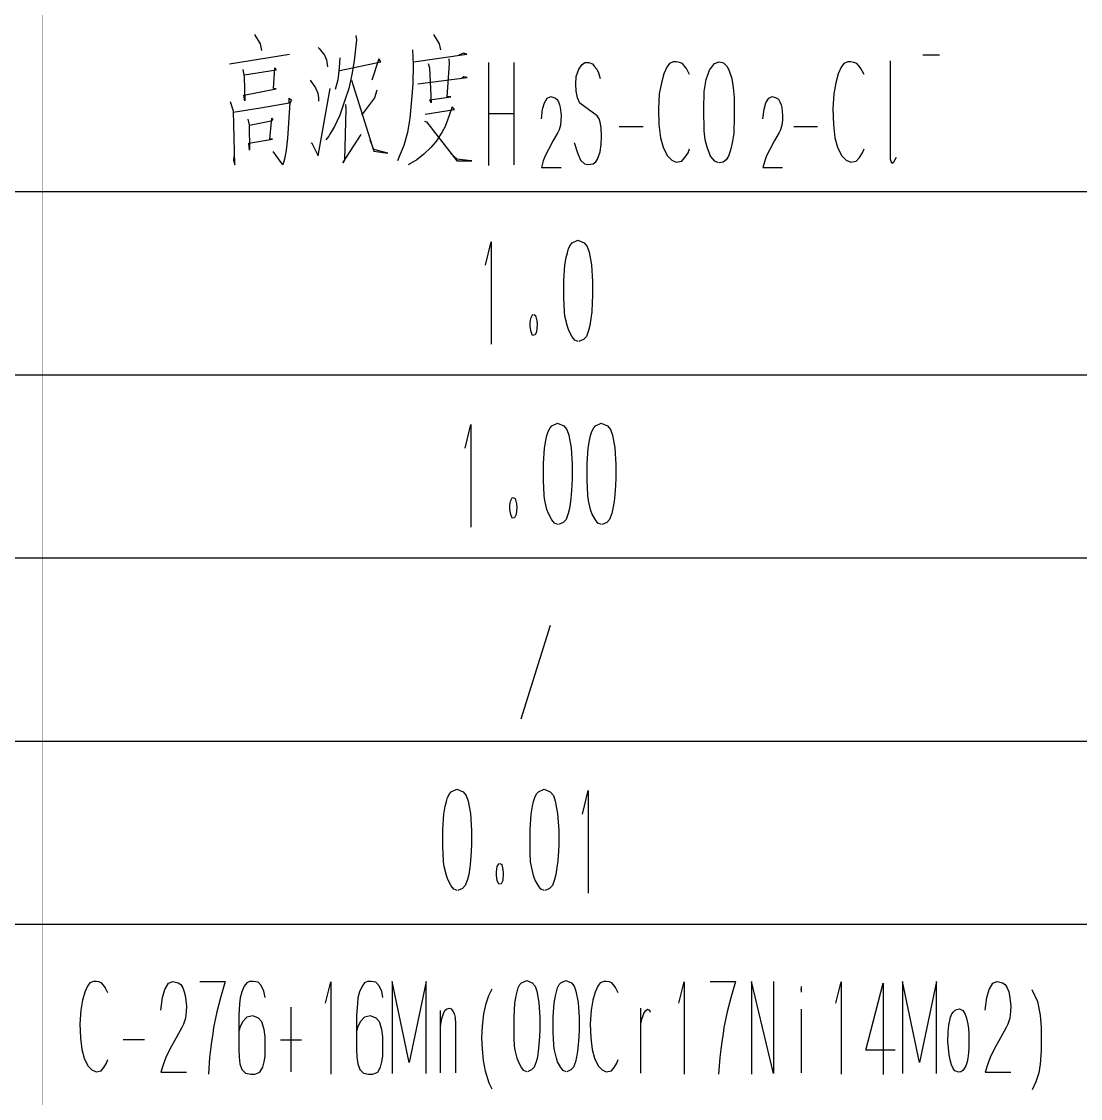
# Model space of a CAD drawing. Extents: x 0 to 2376, y 0 to 3364.
# Drawn here: x 1772.8 to 1934.7, y 2516.1 to 2680.8 of the extents above; entities that cross this region are included whole.
import ezdxf

# ---------------------------------------------------------------- set-up
doc = ezdxf.new("R2010")
doc.units = 0
doc.header["$MEASUREMENT"] = 0
doc.layers.add('6', color=7, linetype='Continuous')
doc.layers.add('8', color=7, linetype='Continuous')

# ---------------------------------------------------------------- blocks, each defined once
blk = doc.blocks.new('BLKENT89')
at = {"layer": '8', "color": 2, "linetype": 'Continuous'}
for p, q in [((1783.78, 2534.05), (1783.24, 2533.83)), ((1784.18, 2534.05), (1783.78, 2534.05)), ((1784.62, 2533.98), (1784.18, 2534.05)), ((1785.02, 2533.83), (1784.62, 2533.98)), ((1795.26, 2533.76), (1795.94, 2534.05)), ((1795.94, 2534.05), (1796.74, 2533.83)), ((1800.06, 2534.05), (1803.94, 2534.05)), ((1803.94, 2534.05), (1803.61, 2532.97)), ((1807.66, 2534.05), (1807.21, 2533.83)), ((1808.25, 2534.05), (1807.66, 2534.05)), ((1808.95, 2533.91), (1808.25, 2534.05)), ((1809.42, 2533.4), (1808.95, 2533.91)), ((1819.28, 2530.74), (1820.08, 2533.98)), ((1820.08, 2533.98), (1820.08, 2519.87)), ((1825.66, 2534.05), (1825.21, 2533.83)), ((1826.25, 2534.05), (1825.66, 2534.05)), ((1826.95, 2533.91), (1826.25, 2534.05)), ((1827.42, 2533.4), (1826.95, 2533.91)), ((1832.06, 2521.67), (1829.47, 2534.05)), ((1829.47, 2534.05), (1829.47, 2519.94)), ((1834.65, 2534.05), (1832.06, 2521.67)), ((1834.65, 2519.94), (1834.65, 2534.05)), ((1849.21, 2533.83), (1850.01, 2534.19)), ((1850.01, 2534.19), (1850.86, 2533.83)), ((1855.21, 2533.83), (1856.01, 2534.19)), ((1856.01, 2534.19), (1856.86, 2533.83)), ((1861.78, 2534.05), (1861.24, 2533.83)), ((1862.18, 2534.05), (1861.78, 2534.05)), ((1862.62, 2533.98), (1862.18, 2534.05)), ((1863.02, 2533.83), (1862.62, 2533.98)), ((1873.28, 2530.74), (1874.08, 2533.98)), ((1874.08, 2533.98), (1874.08, 2519.87)), ((1878.06, 2534.05), (1881.94, 2534.05)), ((1881.94, 2534.05), (1881.61, 2532.97)), ((1887.73, 2519.94), (1884.39, 2534.05)), ((1884.39, 2534.05), (1884.39, 2519.87)), ((1887.73, 2534.05), (1887.73, 2519.94)), ((1897.28, 2530.74), (1898.08, 2533.98)), ((1898.08, 2533.98), (1898.08, 2519.87)), ((1910.06, 2521.67), (1907.47, 2534.05)), ((1907.47, 2534.05), (1907.47, 2519.94)), ((1912.65, 2534.05), (1910.06, 2521.67)), ((1912.65, 2519.94), (1912.65, 2534.05)), ((1921.26, 2533.76), (1921.94, 2534.05)), ((1921.94, 2534.05), (1922.74, 2533.83)), ((1782.46, 2532.39), (1782.13, 2531.17)), ((1782.88, 2533.33), (1782.46, 2532.39)), ((1783.24, 2533.83), (1782.88, 2533.33)), ((1785.33, 2533.47), (1785.02, 2533.83)), ((1785.59, 2533.11), (1785.33, 2533.47)), ((1786.01, 2532.32), (1785.59, 2533.11)), ((1794.34, 2531.6), (1794.72, 2532.83)), ((1794.72, 2532.83), (1795.26, 2533.76)), ((1796.74, 2533.83), (1797.16, 2533.55)), ((1797.16, 2533.55), (1797.47, 2533.04)), ((1797.47, 2533.04), (1797.68, 2532.47)), ((1797.68, 2532.47), (1797.82, 2531.89)), ((1803.61, 2532.97), (1803.21, 2531.53)), ((1806.46, 2532.47), (1806.2, 2531.53)), ((1806.84, 2533.33), (1806.46, 2532.47)), ((1807.21, 2533.83), (1806.84, 2533.33)), ((1809.85, 2532.54), (1809.42, 2533.4)), ((1810.01, 2531.6), (1809.85, 2532.54)), ((1824.46, 2532.47), (1824.2, 2531.53)), ((1824.84, 2533.33), (1824.46, 2532.47)), ((1825.21, 2533.83), (1824.84, 2533.33)), ((1827.85, 2532.54), (1827.42, 2533.4)), ((1828.01, 2531.6), (1827.85, 2532.54)), ((1844.2, 2531.89), (1844.72, 2532.9)), ((1848.39, 2531.82), (1848.55, 2532.47)), ((1848.55, 2532.47), (1848.72, 2533.04)), ((1848.72, 2533.04), (1848.98, 2533.55)), ((1848.98, 2533.55), (1849.21, 2533.83)), ((1850.86, 2533.83), (1851.28, 2533.33)), ((1851.28, 2533.33), (1851.54, 2532.54)), ((1851.54, 2532.54), (1851.87, 2530.81)), ((1854.39, 2531.82), (1854.55, 2532.47)), ((1854.55, 2532.47), (1854.72, 2533.04)), ((1854.72, 2533.04), (1854.98, 2533.55)), ((1854.98, 2533.55), (1855.21, 2533.83)), ((1856.86, 2533.83), (1857.28, 2533.33)), ((1857.28, 2533.33), (1857.54, 2532.54)), ((1857.54, 2532.54), (1857.87, 2530.81)), ((1860.46, 2532.39), (1860.13, 2531.17)), ((1860.88, 2533.33), (1860.46, 2532.39)), ((1861.24, 2533.83), (1860.88, 2533.33)), ((1863.33, 2533.47), (1863.02, 2533.83)), ((1863.59, 2533.11), (1863.33, 2533.47)), ((1864.01, 2532.32), (1863.59, 2533.11)), ((1881.61, 2532.97), (1881.21, 2531.53)), ((1891.99, 2532.83), (1891.85, 2532.83)), ((1891.94, 2533.26), (1891.94, 2532.39)), ((1901.87, 2523.54), (1904.51, 2533.76)), ((1904.51, 2533.76), (1904.51, 2519.79)), ((1920.34, 2531.6), (1920.72, 2532.83)), ((1920.72, 2532.83), (1921.26, 2533.76)), ((1922.74, 2533.83), (1923.16, 2533.55)), ((1923.16, 2533.55), (1923.47, 2533.04)), ((1923.47, 2533.04), (1923.68, 2532.47)), ((1923.68, 2532.47), (1923.82, 2531.89)), ((1927.24, 2532.83), (1928.08, 2530.95)), ((1782.13, 2531.17), (1781.85, 2529.66)), ((1794.11, 2529.66), (1794.34, 2531.6)), ((1797.82, 2531.89), (1797.99, 2530.31)), ((1803.21, 2531.53), (1802.65, 2529.37)), ((1806.13, 2530.59), (1805.99, 2528.87)), ((1806.2, 2531.53), (1806.13, 2530.59)), ((1824.13, 2530.59), (1823.99, 2528.87)), ((1824.2, 2531.53), (1824.13, 2530.59)), ((1843.47, 2529.08), (1843.8, 2530.67)), ((1843.8, 2530.67), (1844.2, 2531.89)), ((1848.08, 2528.65), (1848.22, 2530.74)), ((1848.22, 2530.74), (1848.39, 2531.82)), ((1851.87, 2530.81), (1852.01, 2528.51)), ((1854.08, 2528.65), (1854.22, 2530.74)), ((1854.22, 2530.74), (1854.39, 2531.82)), ((1857.87, 2530.81), (1858.01, 2528.51)), ((1860.13, 2531.17), (1859.85, 2529.66)), ((1881.21, 2531.53), (1880.65, 2529.37)), ((1920.11, 2529.66), (1920.34, 2531.6)), ((1923.82, 2531.89), (1923.99, 2530.31)), ((1928.08, 2530.95), (1928.51, 2528.87)), ((1781.85, 2529.66), (1781.73, 2527.57)), ((1797.94, 2529.44), (1797.85, 2528.43)), ((1797.99, 2530.31), (1797.94, 2529.44)), ((1802.65, 2529.37), (1802.29, 2527.71)), ((1813.96, 2530.09), (1813.96, 2520.23)), ((1836.84, 2520.08), (1836.84, 2529.59)), ((1837.02, 2528.36), (1837.28, 2529.15)), ((1837.28, 2529.15), (1837.49, 2529.59)), ((1837.49, 2529.59), (1837.8, 2529.87)), ((1837.8, 2529.87), (1838.2, 2529.95)), ((1838.2, 2529.95), (1838.46, 2529.87)), ((1838.46, 2529.87), (1838.74, 2529.51)), ((1838.74, 2529.51), (1838.91, 2529.15)), ((1838.91, 2529.15), (1839.07, 2528.51)), ((1843.24, 2527.21), (1843.47, 2529.08)), ((1859.85, 2529.66), (1859.73, 2527.57)), ((1867.4, 2529.95), (1867.4, 2520.01)), ((1867.92, 2529.23), (1867.75, 2528.79)), ((1868.13, 2529.51), (1867.92, 2529.23)), ((1868.55, 2529.73), (1868.13, 2529.51)), ((1868.84, 2529.59), (1868.55, 2529.73)), ((1868.95, 2529.3), (1868.84, 2529.59)), ((1880.65, 2529.37), (1880.29, 2527.71)), ((1891.94, 2529.8), (1891.94, 2520.08)), ((1914.81, 2528.58), (1915, 2529.08)), ((1915, 2529.08), (1915.24, 2529.37)), ((1915.24, 2529.37), (1915.52, 2529.66)), ((1915.52, 2529.66), (1915.75, 2529.73)), ((1915.75, 2529.73), (1916.15, 2529.87)), ((1916.15, 2529.87), (1916.65, 2529.59)), ((1916.65, 2529.59), (1916.98, 2529.15)), ((1916.98, 2529.15), (1917.24, 2528.43)), ((1923.94, 2529.44), (1923.85, 2528.43)), ((1923.99, 2530.31), (1923.94, 2529.44)), ((1781.73, 2527.57), (1781.8, 2525.41)), ((1797.56, 2527.5), (1797.31, 2526.99)), ((1797.85, 2528.43), (1797.56, 2527.5)), ((1802.29, 2527.71), (1802.15, 2526.99)), ((1805.99, 2528.87), (1805.99, 2523.68)), ((1806.6, 2527.93), (1806.2, 2527.14)), ((1807.21, 2528.58), (1806.6, 2527.93)), ((1808.15, 2528.79), (1807.21, 2528.58)), ((1809, 2528.43), (1808.15, 2528.79)), ((1809.52, 2527.86), (1809, 2528.43)), ((1809.87, 2526.71), (1809.52, 2527.86)), ((1823.99, 2528.87), (1823.99, 2523.68)), ((1824.6, 2527.93), (1824.2, 2527.14)), ((1825.21, 2528.58), (1824.6, 2527.93)), ((1826.15, 2528.79), (1825.21, 2528.58)), ((1827, 2528.43), (1826.15, 2528.79)), ((1827.52, 2527.86), (1827, 2528.43)), ((1827.87, 2526.71), (1827.52, 2527.86)), ((1836.84, 2527.21), (1837.02, 2528.36)), ((1839.07, 2528.51), (1839.14, 2527.57)), ((1839.14, 2527.57), (1839.14, 2520.08)), ((1848.08, 2526.13), (1848.08, 2528.65)), ((1852.01, 2528.51), (1852.01, 2526.63)), ((1854.08, 2526.13), (1854.08, 2528.65)), ((1858.01, 2528.51), (1858.01, 2526.63)), ((1859.73, 2527.57), (1859.8, 2525.41)), ((1867.56, 2528.22), (1867.4, 2527.57)), ((1867.75, 2528.79), (1867.56, 2528.22)), ((1880.29, 2527.71), (1880.15, 2526.99)), ((1914.41, 2526.35), (1914.53, 2527.35)), ((1914.53, 2527.35), (1914.81, 2528.58)), ((1917.24, 2528.43), (1917.42, 2527.5)), ((1917.42, 2527.5), (1917.54, 2526.85)), ((1923.56, 2527.5), (1923.31, 2526.99)), ((1923.85, 2528.43), (1923.56, 2527.5)), ((1928.51, 2528.87), (1928.62, 2526.99)), ((1797.31, 2526.99), (1796.41, 2525.41)), ((1802.04, 2526.06), (1801.82, 2524.83)), ((1802.15, 2526.99), (1802.04, 2526.06)), ((1806.2, 2527.14), (1806.04, 2526.56)), ((1810.01, 2525.55), (1809.87, 2526.71)), ((1824.2, 2527.14), (1824.04, 2526.56)), ((1828.01, 2525.55), (1827.87, 2526.71)), ((1843.16, 2525.41), (1843.24, 2527.21)), ((1848.11, 2525.41), (1848.08, 2526.13)), ((1851.99, 2525.63), (1851.89, 2524.33)), ((1852.01, 2526.63), (1851.99, 2525.63)), ((1854.11, 2525.41), (1854.08, 2526.13)), ((1857.99, 2525.63), (1857.89, 2524.33)), ((1858.01, 2526.63), (1857.99, 2525.63)), ((1880.04, 2526.06), (1879.82, 2524.83)), ((1880.15, 2526.99), (1880.04, 2526.06)), ((1914.39, 2524.83), (1914.41, 2526.35)), ((1917.54, 2526.85), (1917.59, 2526.06)), ((1917.59, 2526.06), (1917.61, 2525.05)), ((1923.31, 2526.99), (1922.41, 2525.41)), ((1928.62, 2526.99), (1928.67, 2525.77)), ((1928.67, 2525.77), (1928.67, 2523.47)), ((1781.8, 2525.41), (1782.01, 2523.61)), ((1791.61, 2525.12), (1788.34, 2525.12)), ((1796.41, 2525.41), (1795.47, 2523.68)), ((1801.82, 2524.83), (1801.68, 2523.61)), ((1810.01, 2523.61), (1810.01, 2525.55)), ((1812.36, 2525.12), (1815.59, 2525.12)), ((1828.01, 2523.61), (1828.01, 2525.55)), ((1843.24, 2523.68), (1843.16, 2525.41)), ((1848.15, 2524.19), (1848.11, 2525.41)), ((1848.27, 2523.54), (1848.15, 2524.19)), ((1851.89, 2524.33), (1851.78, 2523.39)), ((1854.15, 2524.19), (1854.11, 2525.41)), ((1854.27, 2523.54), (1854.15, 2524.19)), ((1857.89, 2524.33), (1857.78, 2523.39)), ((1859.8, 2525.41), (1860.01, 2523.61)), ((1879.82, 2524.83), (1879.68, 2523.61)), ((1914.46, 2523.9), (1914.39, 2524.83)), ((1917.61, 2525.05), (1917.61, 2523.9)), ((1922.41, 2525.41), (1921.47, 2523.68)), ((1782.01, 2523.61), (1782.36, 2522.31)), ((1794.84, 2522.39), (1794.48, 2521.45)), ((1795.47, 2523.68), (1794.84, 2522.39)), ((1801.54, 2522.39), (1801.35, 2519.87)), ((1801.68, 2523.61), (1801.54, 2522.39)), ((1805.99, 2523.68), (1806.04, 2522.46)), ((1806.04, 2522.46), (1806.18, 2521.45)), ((1809.89, 2521.74), (1810.01, 2522.6)), ((1810.01, 2522.6), (1810.01, 2523.61)), ((1823.99, 2523.68), (1824.04, 2522.46)), ((1824.04, 2522.46), (1824.18, 2521.45)), ((1827.89, 2521.74), (1828.01, 2522.6)), ((1828.01, 2522.6), (1828.01, 2523.61)), ((1843.4, 2521.95), (1843.24, 2523.68)), ((1848.55, 2522.31), (1848.27, 2523.54)), ((1851.64, 2522.46), (1851.45, 2521.74)), ((1851.78, 2523.39), (1851.64, 2522.46)), ((1854.55, 2522.31), (1854.27, 2523.54)), ((1857.64, 2522.46), (1857.45, 2521.74)), ((1857.78, 2523.39), (1857.64, 2522.46)), ((1860.01, 2523.61), (1860.36, 2522.31)), ((1879.54, 2522.39), (1879.35, 2519.87)), ((1879.68, 2523.61), (1879.54, 2522.39)), ((1906.32, 2523.54), (1901.87, 2523.54)), ((1914.58, 2522.82), (1914.46, 2523.9)), ((1914.74, 2522.03), (1914.58, 2522.82)), ((1917.54, 2523.11), (1917.42, 2522.31)), ((1917.61, 2523.9), (1917.54, 2523.11)), ((1920.84, 2522.39), (1920.48, 2521.45)), ((1921.47, 2523.68), (1920.84, 2522.39)), ((1928.67, 2523.47), (1928.48, 2521.38)), ((1782.36, 2522.31), (1782.93, 2521.16)), ((1782.93, 2521.16), (1783.56, 2520.51)), ((1784.95, 2520.37), (1785.38, 2520.87)), ((1785.38, 2520.87), (1785.8, 2521.52)), ((1785.8, 2521.52), (1786.01, 2522.1)), ((1794.48, 2521.45), (1794.11, 2520.15)), ((1806.18, 2521.45), (1806.48, 2520.59)), ((1809.24, 2520.15), (1809.68, 2520.95)), ((1809.68, 2520.95), (1809.89, 2521.74)), ((1824.18, 2521.45), (1824.48, 2520.59)), ((1827.24, 2520.15), (1827.68, 2520.95)), ((1827.68, 2520.95), (1827.89, 2521.74)), ((1843.73, 2520.3), (1843.4, 2521.95)), ((1848.74, 2521.74), (1848.55, 2522.31)), ((1849.21, 2520.87), (1848.74, 2521.74)), ((1849.56, 2520.44), (1849.21, 2520.87)), ((1851.16, 2520.95), (1850.76, 2520.51)), ((1851.45, 2521.74), (1851.16, 2520.95)), ((1854.74, 2521.74), (1854.55, 2522.31)), ((1855.21, 2520.87), (1854.74, 2521.74)), ((1855.56, 2520.44), (1855.21, 2520.87)), ((1857.16, 2520.95), (1856.76, 2520.51)), ((1857.45, 2521.74), (1857.16, 2520.95)), ((1860.36, 2522.31), (1860.93, 2521.16)), ((1860.93, 2521.16), (1861.56, 2520.51)), ((1862.95, 2520.37), (1863.38, 2520.87)), ((1863.38, 2520.87), (1863.8, 2521.52)), ((1863.8, 2521.52), (1864.01, 2522.1)), ((1914.95, 2521.31), (1914.74, 2522.03)), ((1915.19, 2520.73), (1914.95, 2521.31)), ((1915.47, 2520.37), (1915.19, 2520.73)), ((1916.86, 2520.73), (1916.65, 2520.44)), ((1917.12, 2521.16), (1916.86, 2520.73)), ((1917.31, 2521.74), (1917.12, 2521.16)), ((1917.42, 2522.31), (1917.31, 2521.74)), ((1920.48, 2521.45), (1920.11, 2520.15)), ((1928.48, 2521.38), (1928.27, 2520.08)), ((1783.56, 2520.51), (1784.18, 2520.23)), ((1784.18, 2520.23), (1784.95, 2520.37)), ((1794.11, 2520.15), (1797.99, 2520.15)), ((1806.48, 2520.59), (1807.05, 2520.01)), ((1807.05, 2520.01), (1807.85, 2519.87)), ((1807.85, 2519.87), (1808.48, 2519.87)), ((1808.48, 2519.87), (1809.24, 2520.15)), ((1824.48, 2520.59), (1825.05, 2520.01)), ((1825.05, 2520.01), (1825.85, 2519.87)), ((1825.85, 2519.87), (1826.48, 2519.87)), ((1826.48, 2519.87), (1827.24, 2520.15)), ((1844.27, 2518.5), (1843.73, 2520.3)), ((1850.04, 2520.23), (1849.56, 2520.44)), ((1850.76, 2520.51), (1850.13, 2520.23)), ((1856.04, 2520.23), (1855.56, 2520.44)), ((1856.76, 2520.51), (1856.13, 2520.23)), ((1861.56, 2520.51), (1862.18, 2520.23)), ((1862.18, 2520.23), (1862.95, 2520.37)), ((1916.01, 2520.15), (1915.47, 2520.37)), ((1916.39, 2520.23), (1916.04, 2520.15)), ((1916.65, 2520.44), (1916.39, 2520.23)), ((1920.11, 2520.15), (1923.99, 2520.15)), ((1928.27, 2520.08), (1927.82, 2518.71)), ((1844.72, 2517.56), (1844.27, 2518.5)), ((1927.82, 2518.71), (1927.26, 2517.49))]:
    blk.add_line(p, q, dxfattribs=at)
blk = doc.blocks.new('BLKENT90')
at = {"layer": '8', "color": 2, "linetype": 'Continuous'}
for p, q in [((1808.42, 2678.79), (1809.26, 2677.38)), ((1835.77, 2678.79), (1836.65, 2677.38)), ((1809.26, 2677.38), (1809.46, 2676.36)), ((1824, 2678.01), (1823.63, 2674.79)), ((1823.9, 2678.64), (1824, 2678.01)), ((1836.65, 2677.38), (1836.86, 2676.44)), ((1804.6, 2674.32), (1813.75, 2675.81)), ((1818.14, 2676.83), (1818.3, 2676.68)), ((1818.3, 2676.68), (1819.09, 2675.66)), ((1819.09, 2675.66), (1819.4, 2674.95)), ((1832.58, 2676.44), (1832.68, 2674.24)), ((1832.78, 2674.64), (1840.84, 2675.81)), ((1840.37, 2675.97), (1839.63, 2675.66)), ((1840.84, 2675.81), (1840.37, 2675.97)), ((1819.4, 2674.95), (1819.56, 2673.85)), ((1821.44, 2675.26), (1821.33, 2673.7)), ((1821.44, 2673.3), (1827.71, 2674.64)), ((1823.63, 2674.79), (1823.27, 2672.68)), ((1827.4, 2675.11), (1826.35, 2671.81)), ((1827.71, 2674.64), (1827.4, 2675.11)), ((1832.68, 2674.24), (1832.63, 2671.19)), ((1834.93, 2674.4), (1835.14, 2673.7)), ((1837.86, 2669.3), (1838.22, 2674.4)), ((1838.22, 2674.4), (1838.17, 2675.11)), ((1844.16, 2674.55), (1844.16, 2658.79)), ((1848.03, 2674.55), (1848.03, 2658.87)), ((1857.96, 2673.51), (1858.48, 2674.23)), ((1858.48, 2674.23), (1858.9, 2674.55)), ((1858.9, 2674.55), (1859.53, 2674.55)), ((1859.53, 2674.55), (1860.05, 2674.31)), ((1860.05, 2674.31), (1860.31, 2673.99)), ((1860.31, 2673.99), (1860.71, 2673.51)), ((1871.43, 2673.83), (1870.95, 2672.79)), ((1871.82, 2674.39), (1871.43, 2673.83)), ((1872.42, 2674.63), (1871.82, 2674.39)), ((1872.86, 2674.63), (1872.42, 2674.63)), ((1873.36, 2674.55), (1872.86, 2674.63)), ((1873.8, 2674.39), (1873.36, 2674.55)), ((1874.14, 2673.99), (1873.8, 2674.39)), ((1874.43, 2673.59), (1874.14, 2673.99)), ((1877.96, 2673.35), (1878.72, 2674.39)), ((1878.72, 2674.39), (1879.42, 2674.63)), ((1879.42, 2674.63), (1880.08, 2674.47)), ((1880.08, 2674.47), (1880.63, 2673.91)), ((1880.63, 2673.91), (1880.97, 2673.27)), ((1898.09, 2673.83), (1897.62, 2672.79)), ((1898.48, 2674.39), (1898.09, 2673.83)), ((1899.08, 2674.63), (1898.48, 2674.39)), ((1899.53, 2674.63), (1899.08, 2674.63)), ((1900.03, 2674.55), (1899.53, 2674.63)), ((1900.47, 2674.39), (1900.03, 2674.55)), ((1900.81, 2673.99), (1900.47, 2674.39)), ((1901.1, 2673.59), (1900.81, 2673.99)), ((1905.54, 2674.79), (1905.54, 2661.43)), ((1806.64, 2673.46), (1806.85, 2672.36)), ((1806.85, 2672.36), (1806.95, 2668.68)), ((1811.71, 2673.38), (1806.9, 2672.6)), ((1811.29, 2670.56), (1811.5, 2673.7)), ((1811.5, 2673.7), (1811.71, 2673.38)), ((1821.33, 2673.7), (1821.12, 2671.89)), ((1823.27, 2672.68), (1822.8, 2670.56)), ((1833.36, 2671.26), (1840.89, 2672.21)), ((1835.14, 2673.7), (1835.4, 2668.36)), ((1840.42, 2672.36), (1840, 2672.05)), ((1840.89, 2672.21), (1840.42, 2672.36)), ((1857.52, 2671.19), (1857.59, 2672.39)), ((1857.59, 2672.39), (1857.96, 2673.51)), ((1860.71, 2673.51), (1860.97, 2672.95)), ((1860.97, 2672.95), (1861.26, 2672.07)), ((1870.95, 2672.79), (1870.59, 2671.43)), ((1874.9, 2672.71), (1874.43, 2673.59)), ((1877.44, 2671.91), (1877.96, 2673.35)), ((1880.97, 2673.27), (1881.36, 2672.07)), ((1897.62, 2672.79), (1897.25, 2671.43)), ((1901.57, 2672.71), (1901.1, 2673.59)), ((1811.71, 2670.48), (1811.29, 2670.56)), ((1816.89, 2671.81), (1817.73, 2670.64)), ((1817.73, 2670.64), (1818.09, 2669.85)), ((1818.14, 2660.28), (1819.97, 2670.56)), ((1821.12, 2671.89), (1820.76, 2670.4)), ((1822.8, 2670.56), (1822.17, 2668.6)), ((1823.22, 2671.81), (1826.67, 2660.99)), ((1832.63, 2671.19), (1832.42, 2668.83)), ((1857.57, 2670.15), (1857.52, 2671.19)), ((1870.59, 2671.43), (1870.27, 2669.75)), ((1877.15, 2670.07), (1877.44, 2671.91)), ((1881.36, 2672.07), (1881.57, 2670.71)), ((1881.57, 2670.71), (1881.7, 2669.19)), ((1897.25, 2671.43), (1896.94, 2669.75)), ((1806.75, 2669.54), (1811.71, 2670.48)), ((1806.95, 2668.68), (1806.75, 2669.54)), ((1813.7, 2668.36), (1813.7, 2669.07)), ((1813.7, 2669.07), (1814.07, 2668.75)), ((1818.09, 2669.85), (1818.2, 2669.15)), ((1818.2, 2669.15), (1818.2, 2668.6)), ((1826.77, 2669.15), (1824.78, 2666.48)), ((1827.09, 2670.32), (1826.77, 2669.15)), ((1835.19, 2668.83), (1838.43, 2669.3)), ((1838.43, 2669.3), (1837.86, 2669.3)), ((1857.75, 2669.11), (1857.57, 2670.15)), ((1858.14, 2668.31), (1857.75, 2669.11)), ((1870.27, 2669.75), (1870.14, 2667.43)), ((1877.07, 2667.35), (1877.15, 2670.07)), ((1881.7, 2669.19), (1881.73, 2666.31)), ((1896.94, 2669.75), (1896.81, 2667.43)), ((1805.18, 2667.11), (1804.76, 2668.52)), ((1805.12, 2666.95), (1809.31, 2667.58)), ((1809.31, 2667.58), (1813.7, 2668.36)), ((1813.8, 2668.36), (1813.44, 2662.95)), ((1814.07, 2668.75), (1813.8, 2668.36)), ((1822.17, 2668.6), (1821.44, 2666.48)), ((1822.38, 2667.42), (1822.17, 2659.58)), ((1822.33, 2668.13), (1822.38, 2667.42)), ((1832.42, 2668.83), (1832.16, 2666.01)), ((1834.51, 2666.64), (1838.95, 2667.34)), ((1835.4, 2668.36), (1835.19, 2668.83)), ((1838.64, 2667.73), (1838.17, 2666.4)), ((1838.95, 2667.34), (1838.64, 2667.73)), ((1860.78, 2666.39), (1858.14, 2668.31)), ((1870.14, 2667.43), (1870.22, 2665.03)), ((1877.12, 2664.07), (1877.07, 2667.35)), ((1896.81, 2667.43), (1896.89, 2665.03)), ((1805.23, 2665.07), (1805.18, 2667.11)), ((1807.37, 2665.85), (1807.58, 2664.99)), ((1810.77, 2662.79), (1811.03, 2666.01)), ((1811.19, 2665.85), (1810.93, 2665.54)), ((1811.03, 2666.01), (1811.19, 2665.85)), ((1821.44, 2666.48), (1820.65, 2664.75)), ((1832.1, 2665.7), (1831.79, 2663.81)), ((1832.16, 2666.01), (1832.1, 2665.7)), ((1838.17, 2666.4), (1837.54, 2664.75)), ((1844.16, 2666.71), (1847.97, 2666.71)), ((1861.1, 2665.91), (1860.78, 2666.39)), ((1861.26, 2665.43), (1861.1, 2665.91)), ((1881.73, 2666.31), (1881.65, 2663.67)), ((1805.39, 2658.87), (1805.23, 2665.07)), ((1807.58, 2664.99), (1807.63, 2661.15)), ((1810.93, 2665.54), (1807.63, 2664.91)), ((1820.65, 2664.75), (1819.92, 2663.58)), ((1834.41, 2665.54), (1834.67, 2665.46)), ((1834.67, 2665.46), (1839.32, 2659.5)), ((1837.54, 2664.75), (1837.02, 2663.81)), ((1861.39, 2664.55), (1861.26, 2665.43)), ((1861.44, 2663.19), (1861.39, 2664.55)), ((1867.79, 2664.71), (1864.16, 2664.71)), ((1870.22, 2665.03), (1870.46, 2663.03)), ((1877.31, 2662.71), (1877.12, 2664.07)), ((1894.46, 2664.71), (1890.82, 2664.71)), ((1896.89, 2665.03), (1897.12, 2663.03)), ((1807.53, 2662.17), (1811.14, 2662.79)), ((1811.14, 2662.79), (1810.77, 2662.79)), ((1813.44, 2662.95), (1813.23, 2661.15)), ((1819.76, 2663.26), (1819.29, 2662.72)), ((1819.92, 2663.58), (1819.76, 2663.26)), ((1821.91, 2659.19), (1824.73, 2663.5)), ((1826.67, 2661.22), (1826.09, 2662.64)), ((1831.79, 2663.81), (1831.22, 2661.85)), ((1836.34, 2662.64), (1835.35, 2661.54)), ((1836.39, 2662.79), (1836.34, 2662.64)), ((1837.02, 2663.81), (1836.39, 2662.79)), ((1857.28, 2662.31), (1857.75, 2660.71)), ((1861.39, 2661.99), (1861.44, 2663.19)), ((1870.46, 2663.03), (1870.85, 2661.59)), ((1877.59, 2661.59), (1877.31, 2662.71)), ((1881.65, 2663.67), (1881.44, 2662.23)), ((1897.12, 2663.03), (1897.52, 2661.59)), ((1807.63, 2661.15), (1807.53, 2662.17)), ((1812.76, 2658.87), (1811.24, 2660.91)), ((1813.23, 2661.15), (1812.97, 2659.73)), ((1816.99, 2662.24), (1817.15, 2662.17)), ((1817.15, 2662.17), (1818.14, 2660.28)), ((1828.81, 2660.68), (1826.67, 2661.22)), ((1826.67, 2660.99), (1828.81, 2660.68)), ((1831.22, 2661.85), (1830.59, 2660.28)), ((1835.35, 2661.54), (1834.3, 2660.52)), ((1857.75, 2660.71), (1858.22, 2659.59)), ((1860.81, 2659.75), (1861.23, 2660.87)), ((1861.23, 2660.87), (1861.39, 2661.99)), ((1870.85, 2661.59), (1871.48, 2660.31)), ((1874.2, 2659.99), (1874.67, 2660.71)), ((1874.67, 2660.71), (1874.9, 2661.35)), ((1878.12, 2660.23), (1877.59, 2661.59)), ((1881.15, 2661.11), (1880.84, 2660.23)), ((1881.44, 2662.23), (1881.15, 2661.11)), ((1897.52, 2661.59), (1898.14, 2660.31)), ((1900.86, 2659.99), (1901.33, 2660.71)), ((1901.33, 2660.71), (1901.57, 2661.35)), ((1905.54, 2661.43), (1905.59, 2659.99)), ((1805.28, 2660.44), (1805.18, 2659.58)), ((1805.18, 2659.58), (1805.39, 2658.87)), ((1812.97, 2659.73), (1812.76, 2658.87)), ((1822.17, 2659.58), (1821.91, 2659.19)), ((1830.59, 2660.28), (1830.27, 2659.5)), ((1833.2, 2659.66), (1831.9, 2658.87)), ((1834.3, 2660.52), (1833.2, 2659.66)), ((1839.37, 2659.73), (1838.43, 2660.6)), ((1839.32, 2659.5), (1841.62, 2659.5)), ((1841.46, 2659.5), (1839.37, 2659.73)), ((1841.62, 2659.5), (1841.46, 2659.5)), ((1858.22, 2659.59), (1858.85, 2659.03)), ((1858.85, 2659.03), (1859.35, 2658.95)), ((1859.35, 2658.95), (1860.18, 2659.03)), ((1860.18, 2659.03), (1860.58, 2659.35)), ((1860.58, 2659.35), (1860.81, 2659.75)), ((1871.48, 2660.31), (1872.18, 2659.59)), ((1872.18, 2659.59), (1872.86, 2659.27)), ((1872.86, 2659.27), (1873.73, 2659.43)), ((1873.73, 2659.43), (1874.2, 2659.99)), ((1878.75, 2659.43), (1878.12, 2660.23)), ((1879.32, 2659.19), (1878.75, 2659.43)), ((1880.03, 2659.27), (1879.45, 2659.19)), ((1880.5, 2659.67), (1880.03, 2659.27)), ((1880.84, 2660.23), (1880.5, 2659.67)), ((1898.14, 2660.31), (1898.85, 2659.59)), ((1898.85, 2659.59), (1899.53, 2659.27)), ((1899.53, 2659.27), (1900.39, 2659.43)), ((1900.39, 2659.43), (1900.86, 2659.99)), ((1905.59, 2659.99), (1905.59, 2659.75)), ((1905.59, 2659.75), (1905.75, 2659.19)), ((1905.75, 2659.19), (1905.93, 2659.19)), ((1905.93, 2659.19), (1906.12, 2659.35)), ((1906.12, 2659.35), (1906.54, 2660.07))]:
    blk.add_line(p, q, dxfattribs=at)

msp = doc.modelspace()

# ---------------------------------------------------------------- linework, layer by layer
at = {"layer": '6'}
for p, q in [((1913.13, 2675.65), (1910.58, 2675.65)), ((1852.74, 2668.36), (1853.16, 2669.08)), ((1853.16, 2669.08), (1853.69, 2669.31)), ((1853.69, 2669.31), (1854.31, 2669.14)), ((1854.31, 2669.14), (1854.64, 2668.92)), ((1854.64, 2668.92), (1854.88, 2668.52)), ((1886.58, 2668.36), (1887, 2669.08)), ((1887, 2669.08), (1887.53, 2669.31)), ((1887.53, 2669.31), (1888.16, 2669.14)), ((1888.16, 2669.14), (1888.48, 2668.92)), ((1888.48, 2668.92), (1888.72, 2668.52)), ((1852.26, 2665.89), (1852.44, 2667.4)), ((1852.44, 2667.4), (1852.74, 2668.36)), ((1854.88, 2668.52), (1855.04, 2668.08)), ((1855.04, 2668.08), (1855.15, 2667.63)), ((1855.15, 2667.63), (1855.28, 2666.4)), ((1886.11, 2665.89), (1886.29, 2667.4)), ((1886.29, 2667.4), (1886.58, 2668.36)), ((1888.72, 2668.52), (1888.89, 2668.08)), ((1888.89, 2668.08), (1889, 2667.63)), ((1889, 2667.63), (1889.13, 2666.4)), ((1855.24, 2665.72), (1855.17, 2664.94)), ((1855.28, 2666.4), (1855.24, 2665.72)), ((1889.09, 2665.72), (1889.02, 2664.94)), ((1889.13, 2666.4), (1889.09, 2665.72)), ((1854.95, 2664.21), (1854.75, 2663.82)), ((1855.17, 2664.94), (1854.95, 2664.21)), ((1888.8, 2664.21), (1888.59, 2663.82)), ((1889.02, 2664.94), (1888.8, 2664.21)), ((1854.05, 2662.59), (1853.32, 2661.24)), ((1854.75, 2663.82), (1854.05, 2662.59)), ((1887.9, 2662.59), (1887.17, 2661.24)), ((1888.59, 2663.82), (1887.9, 2662.59)), ((1853.32, 2661.24), (1852.83, 2660.24)), ((1887.17, 2661.24), (1886.67, 2660.24)), ((1852.55, 2659.51), (1852.26, 2658.5)), ((1852.83, 2660.24), (1852.55, 2659.51)), ((1886.4, 2659.51), (1886.11, 2658.5)), ((1886.67, 2660.24), (1886.4, 2659.51)), ((1852.26, 2658.5), (1855.28, 2658.5)), ((1886.11, 2658.5), (1889.13, 2658.5)), ((1616, 2654.79), (2336, 2654.79)), ((1843.7, 2643.53), (1844.59, 2647.13)), ((1844.59, 2647.13), (1844.59, 2631.45)), ((1856.23, 2645.45), (1856.41, 2646.09)), ((1856.41, 2646.09), (1856.7, 2646.65)), ((1856.7, 2646.65), (1856.96, 2646.97)), ((1856.96, 2646.97), (1857.85, 2647.37)), ((1857.85, 2647.37), (1858.79, 2646.97)), ((1858.79, 2646.97), (1859.26, 2646.41)), ((1859.26, 2646.41), (1859.55, 2645.53)), ((1855.86, 2643.53), (1856.04, 2644.73)), ((1856.04, 2644.73), (1856.23, 2645.45)), ((1859.55, 2645.53), (1859.91, 2643.61)), ((1855.7, 2641.21), (1855.86, 2643.53)), ((1859.91, 2643.61), (1860.07, 2641.05)), ((1855.7, 2638.41), (1855.7, 2641.21)), ((1860.07, 2641.05), (1860.07, 2638.97)), ((1855.73, 2637.61), (1855.7, 2638.41)), ((1855.78, 2636.25), (1855.73, 2637.61)), ((1860.04, 2637.85), (1859.94, 2636.41)), ((1860.07, 2638.97), (1860.04, 2637.85)), ((1850.68, 2635.53), (1850.89, 2635.93)), ((1850.89, 2635.93), (1851.02, 2636.01)), ((1851.08, 2636.01), (1851.36, 2635.85)), ((1855.91, 2635.53), (1855.78, 2636.25)), ((1859.94, 2636.41), (1859.81, 2635.37)), ((1850.55, 2634.73), (1850.61, 2635.13)), ((1850.55, 2634.17), (1850.55, 2634.73)), ((1850.61, 2635.13), (1850.68, 2635.53)), ((1851.36, 2635.85), (1851.55, 2635.05)), ((1851.6, 2634.49), (1851.52, 2633.37)), ((1851.55, 2635.05), (1851.6, 2634.49)), ((1856.23, 2634.17), (1855.91, 2635.53)), ((1859.65, 2634.33), (1859.44, 2633.53)), ((1859.81, 2635.37), (1859.65, 2634.33)), ((1850.68, 2633.37), (1850.55, 2634.17)), ((1850.92, 2632.81), (1850.68, 2633.37)), ((1851.29, 2632.89), (1850.92, 2632.81)), ((1851.52, 2633.37), (1851.29, 2632.89)), ((1856.44, 2633.53), (1856.23, 2634.17)), ((1856.96, 2632.57), (1856.44, 2633.53)), ((1859.13, 2632.65), (1858.68, 2632.17)), ((1859.44, 2633.53), (1859.13, 2632.65)), ((1857.35, 2632.09), (1856.96, 2632.57)), ((1857.87, 2631.85), (1857.35, 2632.09)), ((1858.68, 2632.17), (1857.98, 2631.85)), ((1616, 2626.79), (2336, 2626.79)), ((1840.59, 2615.56), (1841.48, 2619.16)), ((1841.48, 2619.16), (1841.48, 2603.48)), ((1853.11, 2617.48), (1853.3, 2618.12)), ((1853.3, 2618.12), (1853.58, 2618.68)), ((1853.58, 2618.68), (1853.85, 2619)), ((1853.85, 2619), (1854.73, 2619.4)), ((1854.73, 2619.4), (1855.68, 2619)), ((1855.68, 2619), (1856.15, 2618.44)), ((1856.15, 2618.44), (1856.43, 2617.56)), ((1859.78, 2617.48), (1859.96, 2618.12)), ((1859.96, 2618.12), (1860.25, 2618.68)), ((1860.25, 2618.68), (1860.51, 2619)), ((1860.51, 2619), (1861.4, 2619.4)), ((1861.4, 2619.4), (1862.34, 2619)), ((1862.34, 2619), (1862.81, 2618.44)), ((1862.81, 2618.44), (1863.1, 2617.56)), ((1852.75, 2615.56), (1852.93, 2616.76)), ((1852.93, 2616.76), (1853.11, 2617.48)), ((1856.43, 2617.56), (1856.8, 2615.64)), ((1859.41, 2615.56), (1859.6, 2616.76)), ((1859.6, 2616.76), (1859.78, 2617.48)), ((1863.1, 2617.56), (1863.47, 2615.64)), ((1852.59, 2613.24), (1852.75, 2615.56)), ((1856.8, 2615.64), (1856.96, 2613.08)), ((1859.26, 2613.24), (1859.41, 2615.56)), ((1863.47, 2615.64), (1863.62, 2613.08)), ((1852.59, 2610.44), (1852.59, 2613.24)), ((1856.96, 2613.08), (1856.96, 2611)), ((1859.26, 2610.44), (1859.26, 2613.24)), ((1863.62, 2613.08), (1863.62, 2611)), ((1852.62, 2609.64), (1852.59, 2610.44)), ((1852.67, 2608.28), (1852.62, 2609.64)), ((1856.93, 2609.88), (1856.83, 2608.44)), ((1856.96, 2611), (1856.93, 2609.88)), ((1859.28, 2609.64), (1859.26, 2610.44)), ((1859.34, 2608.28), (1859.28, 2609.64)), ((1863.6, 2609.88), (1863.49, 2608.44)), ((1863.62, 2611), (1863.6, 2609.88)), ((1847.57, 2607.56), (1847.78, 2607.96)), ((1847.78, 2607.96), (1847.91, 2608.04)), ((1847.96, 2608.04), (1848.25, 2607.88)), ((1852.8, 2607.56), (1852.67, 2608.28)), ((1856.83, 2608.44), (1856.69, 2607.4)), ((1859.47, 2607.56), (1859.34, 2608.28)), ((1863.49, 2608.44), (1863.36, 2607.4)), ((1847.44, 2606.76), (1847.49, 2607.16)), ((1847.44, 2606.2), (1847.44, 2606.76)), ((1847.49, 2607.16), (1847.57, 2607.56)), ((1848.25, 2607.88), (1848.43, 2607.08)), ((1848.49, 2606.52), (1848.41, 2605.4)), ((1848.43, 2607.08), (1848.49, 2606.52)), ((1853.11, 2606.2), (1852.8, 2607.56)), ((1856.54, 2606.36), (1856.33, 2605.56)), ((1856.69, 2607.4), (1856.54, 2606.36)), ((1859.78, 2606.2), (1859.47, 2607.56)), ((1863.2, 2606.36), (1863, 2605.56)), ((1863.36, 2607.4), (1863.2, 2606.36)), ((1847.57, 2605.4), (1847.44, 2606.2)), ((1847.81, 2604.84), (1847.57, 2605.4)), ((1848.17, 2604.92), (1847.81, 2604.84)), ((1848.41, 2605.4), (1848.17, 2604.92)), ((1853.32, 2605.56), (1853.11, 2606.2)), ((1853.85, 2604.6), (1853.32, 2605.56)), ((1856.02, 2604.68), (1855.57, 2604.2)), ((1856.33, 2605.56), (1856.02, 2604.68)), ((1859.99, 2605.56), (1859.78, 2606.2)), ((1860.51, 2604.6), (1859.99, 2605.56)), ((1862.68, 2604.68), (1862.24, 2604.2)), ((1863, 2605.56), (1862.68, 2604.68)), ((1854.24, 2604.12), (1853.85, 2604.6)), ((1854.76, 2603.88), (1854.24, 2604.12)), ((1855.57, 2604.2), (1854.86, 2603.88)), ((1860.9, 2604.12), (1860.51, 2604.6)), ((1861.43, 2603.88), (1860.9, 2604.12)), ((1862.24, 2604.2), (1861.53, 2603.88)), ((1616, 2598.79), (2336, 2598.79)), ((1853.6, 2588.46), (1849.13, 2574.14)), ((1616, 2570.79), (2336, 2570.79)), ((1837.73, 2561.53), (1837.91, 2562.17)), ((1837.91, 2562.17), (1838.2, 2562.73)), ((1838.2, 2562.73), (1838.46, 2563.05)), ((1838.46, 2563.05), (1839.35, 2563.45)), ((1839.35, 2563.45), (1840.29, 2563.05)), ((1840.29, 2563.05), (1840.76, 2562.49)), ((1840.76, 2562.49), (1841.05, 2561.61)), ((1851.06, 2561.53), (1851.24, 2562.17)), ((1851.24, 2562.17), (1851.53, 2562.73)), ((1851.53, 2562.73), (1851.79, 2563.05)), ((1851.79, 2563.05), (1852.68, 2563.45)), ((1852.68, 2563.45), (1853.62, 2563.05)), ((1853.62, 2563.05), (1854.09, 2562.49)), ((1854.09, 2562.49), (1854.38, 2561.61)), ((1858.54, 2559.61), (1859.42, 2563.21)), ((1859.42, 2563.21), (1859.42, 2547.53)), ((1837.36, 2559.61), (1837.54, 2560.81)), ((1837.54, 2560.81), (1837.73, 2561.53)), ((1841.05, 2561.61), (1841.41, 2559.69)), ((1850.69, 2559.61), (1850.88, 2560.81)), ((1850.88, 2560.81), (1851.06, 2561.53)), ((1854.38, 2561.61), (1854.74, 2559.69)), ((1837.2, 2557.29), (1837.36, 2559.61)), ((1841.41, 2559.69), (1841.57, 2557.13)), ((1850.54, 2557.29), (1850.69, 2559.61)), ((1854.74, 2559.69), (1854.9, 2557.13)), ((1837.2, 2554.49), (1837.2, 2557.29)), ((1841.57, 2557.13), (1841.57, 2555.05)), ((1850.54, 2554.49), (1850.54, 2557.29)), ((1854.9, 2557.13), (1854.9, 2555.05)), ((1837.23, 2553.69), (1837.2, 2554.49)), ((1837.28, 2552.33), (1837.23, 2553.69)), ((1841.54, 2553.93), (1841.44, 2552.49)), ((1841.57, 2555.05), (1841.54, 2553.93)), ((1850.56, 2553.69), (1850.54, 2554.49)), ((1850.61, 2552.33), (1850.56, 2553.69)), ((1854.88, 2553.93), (1854.77, 2552.49)), ((1854.9, 2555.05), (1854.88, 2553.93)), ((1837.41, 2551.61), (1837.28, 2552.33)), ((1841.44, 2552.49), (1841.31, 2551.45)), ((1845.52, 2551.61), (1845.73, 2552.01)), ((1845.73, 2552.01), (1845.86, 2552.09)), ((1845.91, 2552.09), (1846.2, 2551.93)), ((1850.74, 2551.61), (1850.61, 2552.33)), ((1854.77, 2552.49), (1854.64, 2551.45)), ((1837.73, 2550.25), (1837.41, 2551.61)), ((1841.15, 2550.41), (1840.94, 2549.61)), ((1841.31, 2551.45), (1841.15, 2550.41)), ((1845.39, 2550.81), (1845.44, 2551.21)), ((1845.39, 2550.25), (1845.39, 2550.81)), ((1845.44, 2551.21), (1845.52, 2551.61)), ((1846.2, 2551.93), (1846.38, 2551.13)), ((1846.43, 2550.57), (1846.35, 2549.45)), ((1846.38, 2551.13), (1846.43, 2550.57)), ((1851.06, 2550.25), (1850.74, 2551.61)), ((1854.48, 2550.41), (1854.27, 2549.61)), ((1854.64, 2551.45), (1854.48, 2550.41)), ((1837.93, 2549.61), (1837.73, 2550.25)), ((1838.46, 2548.65), (1837.93, 2549.61)), ((1840.63, 2548.73), (1840.18, 2548.25)), ((1840.94, 2549.61), (1840.63, 2548.73)), ((1845.52, 2549.45), (1845.39, 2550.25)), ((1845.75, 2548.89), (1845.52, 2549.45)), ((1846.12, 2548.97), (1845.75, 2548.89)), ((1846.35, 2549.45), (1846.12, 2548.97)), ((1851.27, 2549.61), (1851.06, 2550.25)), ((1851.79, 2548.65), (1851.27, 2549.61)), ((1853.96, 2548.73), (1853.52, 2548.25)), ((1854.27, 2549.61), (1853.96, 2548.73)), ((1838.85, 2548.17), (1838.46, 2548.65)), ((1839.37, 2547.93), (1838.85, 2548.17)), ((1840.18, 2548.25), (1839.48, 2547.93)), ((1852.18, 2548.17), (1851.79, 2548.65)), ((1852.71, 2547.93), (1852.18, 2548.17)), ((1853.52, 2548.25), (1852.81, 2547.93)), ((1616, 2542.79), (2336, 2542.79))]:
    msp.add_line(p, q, dxfattribs=at)
at = {"layer": '6', "const_width": 0.03}
msp.add_lwpolyline([(1776, 2514.79), (1776, 2822.79)], dxfattribs=at)

# ---------------------------------------------------------------- block references
at = {"layer": '6'}
for name in ['BLKENT90', 'BLKENT89']:
    msp.add_blockref(name, (0, 0), dxfattribs=at)

doc.saveas('drawing.dxf')
